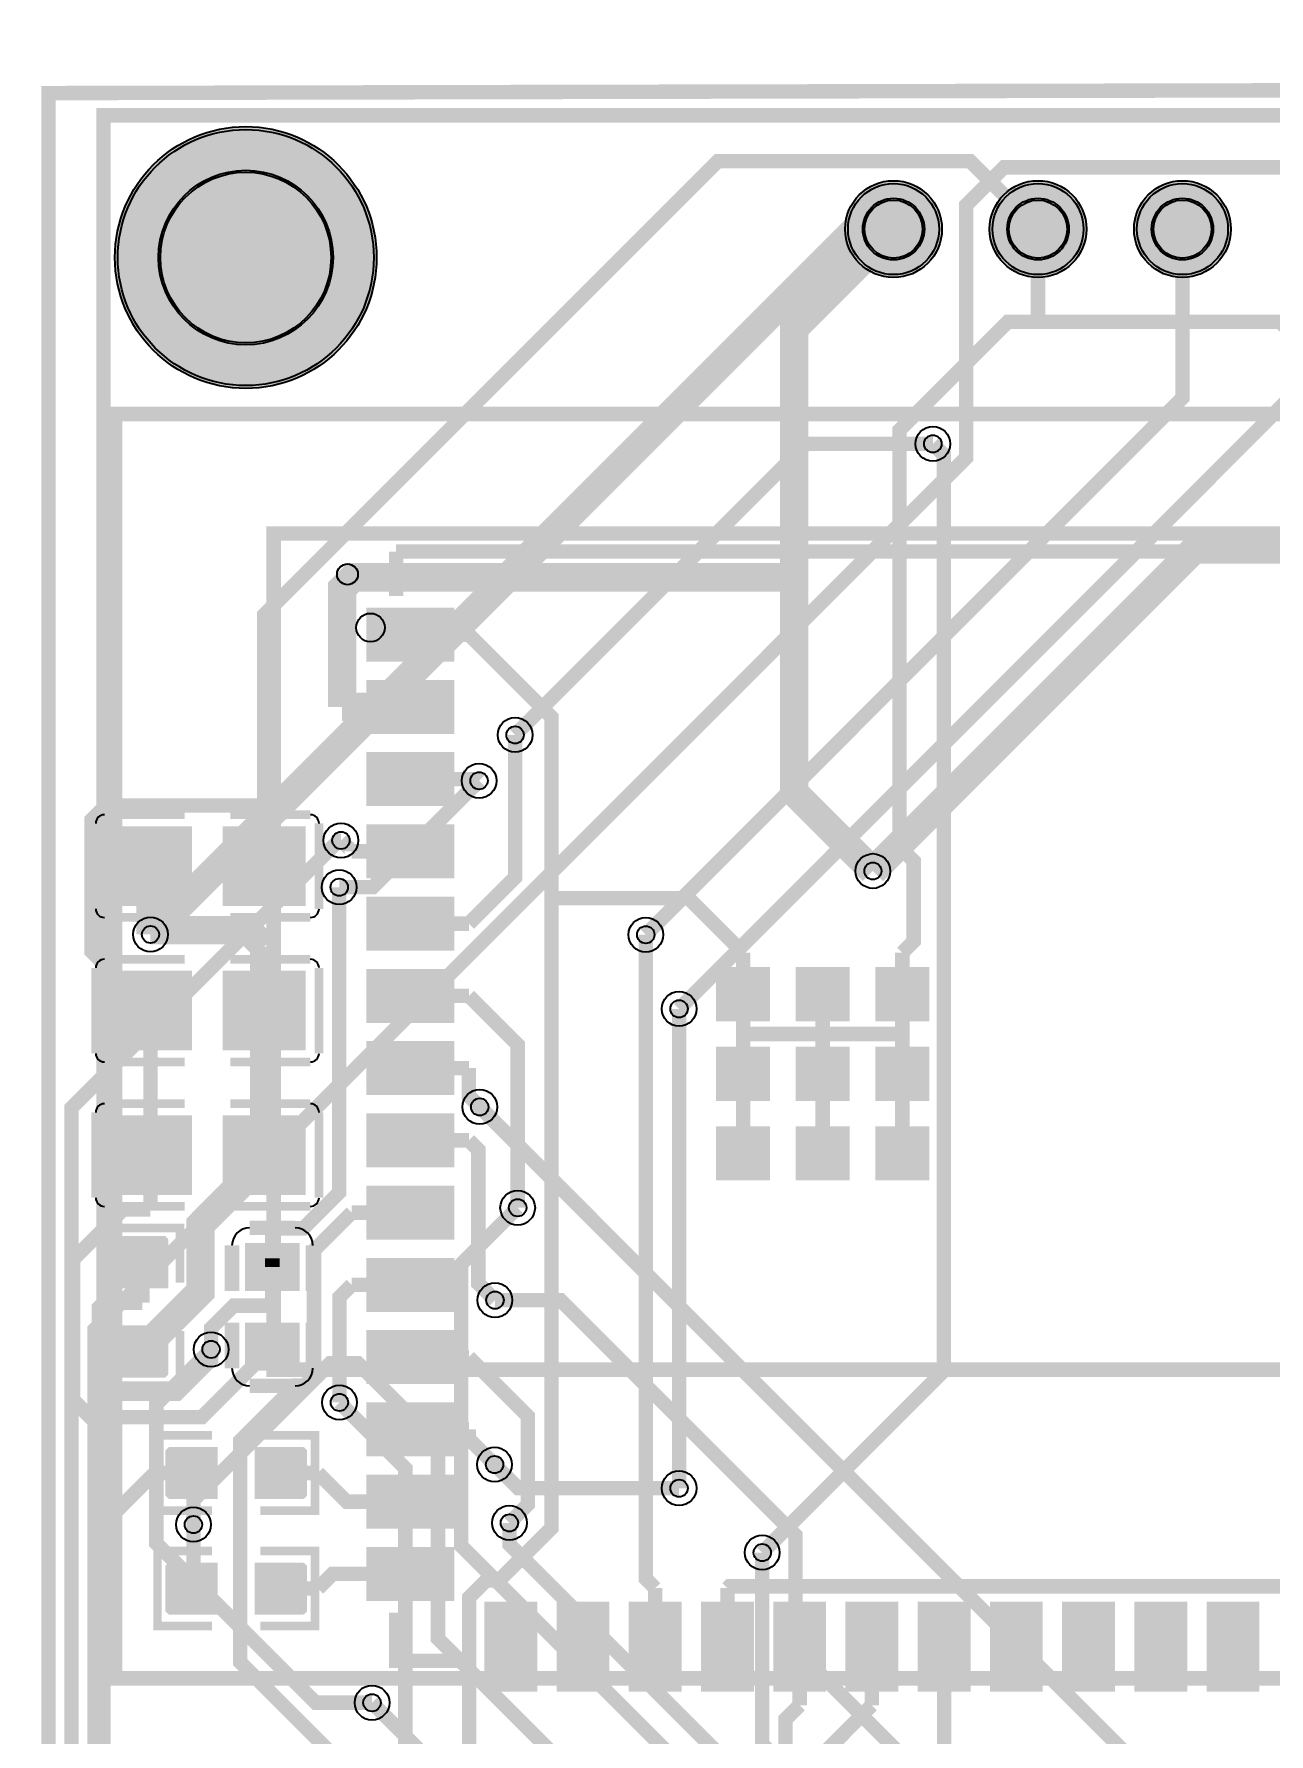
# Model space of a CAD drawing. Header units: millimetres. Extents: x 15.6 to 57.3, y 21.3 to 99.
# Drawn here: x 16.76 to 38.48, y 69.07 to 98.96 of the extents above; entities that cross this region are included whole.
import ezdxf

# ---------------------------------------------------------------- set-up
doc = ezdxf.new("R2010")
doc.units = ezdxf.units.MM
for name, color, linetype, true_color in [('BoardOutLine', 7, 'Continuous', 0xff00ff), ('BottomLayer', 7, 'Continuous', 0x0000ff), ('BottomSolderMaskLayer', 7, 'Continuous', 0xaa00ff), ('Document', 7, 'Continuous', 0xffffff), ('Hole', 7, 'Continuous', 0x222222), ('Multi-Layer', 7, 'Continuous', 0xc0c0c0), ('TopLayer', 7, 'Continuous', 0xff0000), ('TopPasteMaskLayer', 7, 'Continuous', 0x808080), ('TopSilkLayer', 7, 'Continuous', 0xffcc00), ('TopSolderMaskLayer', 7, 'Continuous', 0x800080)]:
    doc.layers.add(name, color=color, linetype=linetype, true_color=true_color)

msp = doc.modelspace()

# ---------------------------------------------------------------- hatches: boundary and pattern name
at = {"layer": 'BottomSolderMaskLayer'}
for points in [[(18.186, 95.026, 1), (22.788, 95.026, 1)], [(31.027, 95.526, 1), (32.728, 95.526, 1)], [(33.567, 95.526, 1), (35.268, 95.526, 1)], [(36.107, 95.526, 1), (37.808, 95.526, 1)]]:
    msp.add_hatch(color=256, dxfattribs=at).paths.add_polyline_path(points)
at = {"layer": 'Multi-Layer'}
for points in [[(18.237, 95.026, 1), (22.737, 95.026, 1)], [(31.077, 95.526, 1), (32.677, 95.526, 1)], [(33.617, 95.526, 1), (35.217, 95.526, 1)], [(36.157, 95.526, 1), (37.757, 95.526, 1)]]:
    msp.add_hatch(color=256, dxfattribs=at).paths.add_polyline_path(points)
at = {"layer": 'TopLayer'}
for points in [[(22.631, 88.847), (24.131, 88.847), (24.131, 87.947), (22.631, 87.947)], [(22.631, 87.577), (24.131, 87.577), (24.131, 86.677), (22.631, 86.677)], [(22.631, 86.307), (24.131, 86.307), (24.131, 85.407), (22.631, 85.407)], [(19.517, 85.003), (19.517, 83.653), (18.107, 83.653), (18.107, 85.003)], [(20.107, 85.003), (20.107, 83.653), (21.517, 83.653), (21.517, 85.003)], [(22.631, 85.037), (24.131, 85.037), (24.131, 84.137), (22.631, 84.137)], [(22.631, 83.767), (24.131, 83.767), (24.131, 82.867), (22.631, 82.867)], [(22.631, 82.497), (24.131, 82.497), (24.131, 81.597), (22.631, 81.597)], [(28.781, 81.627), (28.781, 82.527), (29.681, 82.527), (29.681, 81.627)], [(30.181, 81.627), (30.181, 82.527), (31.081, 82.527), (31.081, 81.627)], [(31.581, 81.627), (31.581, 82.527), (32.481, 82.527), (32.481, 81.627)], [(19.517, 82.463), (19.517, 81.113), (18.107, 81.113), (18.107, 82.463)], [(20.107, 82.463), (20.107, 81.113), (21.517, 81.113), (21.517, 82.463)], [(22.631, 81.227), (24.131, 81.227), (24.131, 80.327), (22.631, 80.327)], [(28.781, 80.227), (28.781, 81.127), (29.681, 81.127), (29.681, 80.227)], [(30.181, 80.227), (30.181, 81.127), (31.081, 81.127), (31.081, 80.227)], [(31.581, 80.227), (31.581, 81.127), (32.481, 81.127), (32.481, 80.227)], [(19.517, 79.923), (19.517, 78.573), (18.107, 78.573), (18.107, 79.923)], [(20.107, 79.923), (20.107, 78.573), (21.517, 78.573), (21.517, 79.923)], [(22.631, 79.957), (24.131, 79.957), (24.131, 79.057), (22.631, 79.057)], [(28.781, 78.827), (28.781, 79.727), (29.681, 79.727), (29.681, 78.827)], [(30.181, 78.827), (30.181, 79.727), (31.081, 79.727), (31.081, 78.827)], [(31.581, 78.827), (31.581, 79.727), (32.481, 79.727), (32.481, 78.827)], [(22.631, 78.687), (24.131, 78.687), (24.131, 77.787), (22.631, 77.787)], [(19.101, 76.931), (18.237, 76.931), (18.237, 77.738), (19.101, 77.738)], [(20.505, 76.881), (20.505, 77.681), (21.405, 77.681), (21.405, 76.881)], [(22.631, 77.417), (24.131, 77.417), (24.131, 76.517), (22.631, 76.517)], [(19.101, 76.231), (18.237, 76.231), (18.237, 75.425), (19.101, 75.425)], [(20.505, 75.481), (20.505, 76.281), (21.405, 76.281), (21.405, 75.481)], [(22.631, 76.147), (24.131, 76.147), (24.131, 75.247), (22.631, 75.247)], [(22.631, 74.877), (24.131, 74.877), (24.131, 73.977), (22.631, 73.977)], [(19.97, 73.228), (19.97, 74.092), (19.164, 74.092), (19.164, 73.228)], [(20.67, 73.228), (20.67, 74.092), (21.477, 74.092), (21.477, 73.228)], [(22.631, 73.607), (24.131, 73.607), (24.131, 72.707), (22.631, 72.707)], [(22.631, 72.337), (24.131, 72.337), (24.131, 71.437), (22.631, 71.437)], [(19.97, 71.196), (19.97, 72.06), (19.164, 72.06), (19.164, 71.196)], [(20.67, 71.196), (20.67, 72.06), (21.477, 72.06), (21.477, 71.196)], [(24.696, 69.857), (24.696, 71.357), (25.596, 71.357), (25.596, 69.857)], [(25.966, 69.857), (25.966, 71.357), (26.866, 71.357), (26.866, 69.857)], [(27.236, 69.857), (27.236, 71.357), (28.136, 71.357), (28.136, 69.857)], [(28.506, 69.857), (28.506, 71.357), (29.406, 71.357), (29.406, 69.857)], [(29.776, 69.857), (29.776, 71.357), (30.676, 71.357), (30.676, 69.857)], [(31.046, 69.857), (31.046, 71.357), (31.946, 71.357), (31.946, 69.857)], [(32.316, 69.857), (32.316, 71.357), (33.216, 71.357), (33.216, 69.857)], [(33.586, 69.857), (33.586, 71.357), (34.486, 71.357), (34.486, 69.857)], [(34.856, 69.857), (34.856, 71.357), (35.756, 71.357), (35.756, 69.857)], [(36.126, 69.857), (36.126, 71.357), (37.026, 71.357), (37.026, 69.857)], [(37.396, 69.857), (37.396, 71.357), (38.296, 71.357), (38.296, 69.857)]]:
    msp.add_hatch(color=256, dxfattribs=at).paths.add_polyline_path(points)
at = {"layer": 'TopPasteMaskLayer'}
for points in [[(22.631, 88.847), (24.131, 88.847), (24.131, 87.947), (22.631, 87.947)], [(22.631, 87.577), (24.131, 87.577), (24.131, 86.677), (22.631, 86.677)], [(22.631, 86.307), (24.131, 86.307), (24.131, 85.407), (22.631, 85.407)], [(18.107, 83.688), (18.107, 84.968), (18.157, 85.018), (19.307, 85.018), (19.357, 84.968), (19.362, 84.558), (18.912, 84.558), (18.912, 84.108), (19.352, 84.108), (19.357, 83.688), (19.307, 83.638), (18.157, 83.638)], [(21.517, 84.968), (21.517, 83.688), (21.467, 83.638), (20.317, 83.638), (20.267, 83.688), (20.262, 84.098), (20.712, 84.098), (20.712, 84.548), (20.272, 84.548), (20.267, 84.968), (20.317, 85.018), (21.467, 85.018)], [(22.631, 85.037), (24.131, 85.037), (24.131, 84.137), (22.631, 84.137)], [(22.631, 83.767), (24.131, 83.767), (24.131, 82.867), (22.631, 82.867)], [(18.107, 81.148), (18.107, 82.428), (18.157, 82.478), (19.307, 82.478), (19.357, 82.428), (19.362, 82.018), (18.912, 82.018), (18.912, 81.568), (19.352, 81.568), (19.357, 81.148), (19.307, 81.098), (18.157, 81.098)], [(21.517, 82.428), (21.517, 81.148), (21.467, 81.098), (20.317, 81.098), (20.267, 81.148), (20.262, 81.558), (20.712, 81.558), (20.712, 82.008), (20.272, 82.008), (20.267, 82.428), (20.317, 82.478), (21.467, 82.478)], [(22.631, 82.497), (24.131, 82.497), (24.131, 81.597), (22.631, 81.597)], [(28.781, 81.627), (28.781, 82.527), (29.681, 82.527), (29.681, 81.627)], [(30.181, 81.627), (30.181, 82.527), (31.081, 82.527), (31.081, 81.627)], [(31.581, 81.627), (31.581, 82.527), (32.481, 82.527), (32.481, 81.627)], [(22.631, 81.227), (24.131, 81.227), (24.131, 80.327), (22.631, 80.327)], [(28.781, 80.227), (28.781, 81.127), (29.681, 81.127), (29.681, 80.227)], [(30.181, 80.227), (30.181, 81.127), (31.081, 81.127), (31.081, 80.227)], [(31.581, 80.227), (31.581, 81.127), (32.481, 81.127), (32.481, 80.227)], [(18.107, 78.608), (18.107, 79.888), (18.157, 79.938), (19.307, 79.938), (19.357, 79.888), (19.362, 79.478), (18.912, 79.478), (18.912, 79.028), (19.352, 79.028), (19.357, 78.608), (19.307, 78.558), (18.157, 78.558)], [(21.517, 79.888), (21.517, 78.608), (21.467, 78.558), (20.317, 78.558), (20.267, 78.608), (20.262, 79.018), (20.712, 79.018), (20.712, 79.468), (20.272, 79.468), (20.267, 79.888), (20.317, 79.938), (21.467, 79.938)], [(22.631, 79.957), (24.131, 79.957), (24.131, 79.057), (22.631, 79.057)], [(28.781, 78.827), (28.781, 79.727), (29.681, 79.727), (29.681, 78.827)], [(30.181, 78.827), (30.181, 79.727), (31.081, 79.727), (31.081, 78.827)], [(31.581, 78.827), (31.581, 79.727), (32.481, 79.727), (32.481, 78.827)], [(22.631, 78.687), (24.131, 78.687), (24.131, 77.787), (22.631, 77.787)], [(18.219, 77.776), (18.219, 76.976), (18.269, 76.926), (18.497, 76.926), (18.497, 77.296), (18.827, 77.296), (18.827, 76.926), (19.069, 76.926), (19.119, 76.976), (19.119, 77.776), (19.069, 77.826), (18.269, 77.826)], [(20.505, 76.881), (20.505, 77.681), (21.405, 77.681), (21.405, 76.881)], [(22.631, 77.417), (24.131, 77.417), (24.131, 76.517), (22.631, 76.517)], [(19.119, 75.386), (19.119, 76.186), (19.069, 76.236), (18.841, 76.236), (18.841, 75.866), (18.511, 75.866), (18.511, 76.236), (18.269, 76.236), (18.219, 76.186), (18.219, 75.386), (18.269, 75.336), (19.069, 75.336)], [(20.505, 75.481), (20.505, 76.281), (21.405, 76.281), (21.405, 75.481)], [(22.631, 76.147), (24.131, 76.147), (24.131, 75.247), (22.631, 75.247)], [(22.631, 74.877), (24.131, 74.877), (24.131, 73.977), (22.631, 73.977)], [(19.125, 73.21), (19.925, 73.21), (19.975, 73.26), (19.975, 73.488), (19.605, 73.488), (19.605, 73.818), (19.975, 73.818), (19.975, 74.06), (19.925, 74.11), (19.125, 74.11), (19.075, 74.06), (19.075, 73.26)], [(21.515, 74.11), (20.715, 74.11), (20.665, 74.06), (20.665, 73.832), (21.035, 73.832), (21.035, 73.502), (20.665, 73.502), (20.665, 73.26), (20.715, 73.21), (21.515, 73.21), (21.565, 73.26), (21.565, 74.06)], [(22.631, 73.607), (24.131, 73.607), (24.131, 72.707), (22.631, 72.707)], [(22.631, 72.337), (24.131, 72.337), (24.131, 71.437), (22.631, 71.437)], [(19.125, 71.178), (19.925, 71.178), (19.975, 71.228), (19.975, 71.456), (19.605, 71.456), (19.605, 71.786), (19.975, 71.786), (19.975, 72.028), (19.925, 72.078), (19.125, 72.078), (19.075, 72.028), (19.075, 71.228)], [(21.515, 72.078), (20.715, 72.078), (20.665, 72.028), (20.665, 71.8), (21.035, 71.8), (21.035, 71.47), (20.665, 71.47), (20.665, 71.228), (20.715, 71.178), (21.515, 71.178), (21.565, 71.228), (21.565, 72.028)], [(24.696, 69.857), (24.696, 71.357), (25.596, 71.357), (25.596, 69.857)], [(25.966, 69.857), (25.966, 71.357), (26.866, 71.357), (26.866, 69.857)], [(27.236, 69.857), (27.236, 71.357), (28.136, 71.357), (28.136, 69.857)], [(28.506, 69.857), (28.506, 71.357), (29.406, 71.357), (29.406, 69.857)], [(29.776, 69.857), (29.776, 71.357), (30.676, 71.357), (30.676, 69.857)], [(31.046, 69.857), (31.046, 71.357), (31.946, 71.357), (31.946, 69.857)], [(32.316, 69.857), (32.316, 71.357), (33.216, 71.357), (33.216, 69.857)], [(33.586, 69.857), (33.586, 71.357), (34.486, 71.357), (34.486, 69.857)], [(34.856, 69.857), (34.856, 71.357), (35.756, 71.357), (35.756, 69.857)], [(36.126, 69.857), (36.126, 71.357), (37.026, 71.357), (37.026, 69.857)], [(37.396, 69.857), (37.396, 71.357), (38.296, 71.357), (38.296, 69.857)]]:
    msp.add_hatch(color=256, dxfattribs=at).paths.add_polyline_path(points)
at = {"layer": 'TopSolderMaskLayer'}
for points in [[(18.186, 95.026, 1), (22.788, 95.026, 1)], [(31.027, 95.526, 1), (32.728, 95.526, 1)], [(33.567, 95.526, 1), (35.268, 95.526, 1)], [(36.107, 95.526, 1), (37.808, 95.526, 1)], [(22.606, 88.872), (24.156, 88.872), (24.156, 87.922), (22.606, 87.922)], [(22.606, 87.602), (24.156, 87.602), (24.156, 86.652), (22.606, 86.652)], [(22.606, 86.332), (24.156, 86.332), (24.156, 85.382), (22.606, 85.382)], [(19.542, 85.029), (19.542, 83.628), (18.082, 83.628), (18.082, 85.029)], [(20.082, 85.029), (20.082, 83.628), (21.542, 83.628), (21.542, 85.029)], [(22.606, 85.062), (24.156, 85.062), (24.156, 84.112), (22.606, 84.112)], [(22.606, 83.792), (24.156, 83.792), (24.156, 82.842), (22.606, 82.842)], [(19.542, 82.489), (19.542, 81.088), (18.082, 81.088), (18.082, 82.489)], [(20.082, 82.489), (20.082, 81.088), (21.542, 81.088), (21.542, 82.489)], [(22.606, 82.522), (24.156, 82.522), (24.156, 81.572), (22.606, 81.572)], [(28.756, 81.602), (28.756, 82.552), (29.706, 82.552), (29.706, 81.602)], [(30.156, 81.602), (30.156, 82.552), (31.106, 82.552), (31.106, 81.602)], [(31.556, 81.602), (31.556, 82.552), (32.506, 82.552), (32.506, 81.602)], [(22.606, 81.252), (24.156, 81.252), (24.156, 80.302), (22.606, 80.302)], [(28.756, 80.202), (28.756, 81.152), (29.706, 81.152), (29.706, 80.202)], [(30.156, 80.202), (30.156, 81.152), (31.106, 81.152), (31.106, 80.202)], [(31.556, 80.202), (31.556, 81.152), (32.506, 81.152), (32.506, 80.202)], [(19.542, 79.949), (19.542, 78.548), (18.082, 78.548), (18.082, 79.949)], [(20.082, 79.949), (20.082, 78.548), (21.542, 78.548), (21.542, 79.949)], [(22.606, 79.982), (24.156, 79.982), (24.156, 79.032), (22.606, 79.032)], [(28.756, 78.802), (28.756, 79.752), (29.706, 79.752), (29.706, 78.802)], [(30.156, 78.802), (30.156, 79.752), (31.106, 79.752), (31.106, 78.802)], [(31.556, 78.802), (31.556, 79.752), (32.506, 79.752), (32.506, 78.802)], [(22.606, 78.712), (24.156, 78.712), (24.156, 77.762), (22.606, 77.762)], [(19.128, 76.907), (18.21, 76.907), (18.21, 77.761), (19.128, 77.761)], [(20.476, 76.859), (20.476, 77.704), (21.434, 77.704), (21.434, 76.859)], [(22.606, 77.442), (24.156, 77.442), (24.156, 76.492), (22.606, 76.492)], [(19.128, 76.255), (18.21, 76.255), (18.21, 75.401), (19.128, 75.401)], [(20.476, 75.459), (20.476, 76.304), (21.434, 76.304), (21.434, 75.459)], [(22.606, 76.172), (24.156, 76.172), (24.156, 75.222), (22.606, 75.222)], [(22.606, 74.902), (24.156, 74.902), (24.156, 73.952), (22.606, 73.952)], [(19.995, 73.203), (19.995, 74.118), (19.138, 74.118), (19.138, 73.203)], [(20.645, 73.203), (20.645, 74.118), (21.502, 74.118), (21.502, 73.203)], [(22.606, 73.632), (24.156, 73.632), (24.156, 72.682), (22.606, 72.682)], [(22.606, 72.362), (24.156, 72.362), (24.156, 71.412), (22.606, 71.412)], [(19.995, 71.171), (19.995, 72.086), (19.138, 72.086), (19.138, 71.171)], [(20.645, 71.171), (20.645, 72.086), (21.502, 72.086), (21.502, 71.171)], [(24.681, 69.815), (24.681, 71.399), (25.611, 71.399), (25.611, 69.815)], [(25.951, 69.815), (25.951, 71.399), (26.881, 71.399), (26.881, 69.815)], [(27.221, 69.815), (27.221, 71.399), (28.151, 71.399), (28.151, 69.815)], [(28.491, 69.815), (28.491, 71.399), (29.421, 71.399), (29.421, 69.815)], [(29.761, 69.815), (29.761, 71.399), (30.691, 71.399), (30.691, 69.815)], [(31.031, 69.815), (31.031, 71.399), (31.961, 71.399), (31.961, 69.815)], [(32.301, 69.815), (32.301, 71.399), (33.231, 71.399), (33.231, 69.815)], [(33.571, 69.815), (33.571, 71.399), (34.501, 71.399), (34.501, 69.815)], [(34.841, 69.815), (34.841, 71.399), (35.771, 71.399), (35.771, 69.815)], [(36.111, 69.815), (36.111, 71.399), (37.041, 71.399), (37.041, 69.815)], [(37.381, 69.815), (37.381, 71.399), (38.311, 71.399), (38.311, 69.815)]]:
    msp.add_hatch(color=256, dxfattribs=at).paths.add_polyline_path(points)

# ---------------------------------------------------------------- linework, layer by layer
at = {"layer": 'BoardOutLine', "const_width": 0.254}
msp.add_lwpolyline([(17.272, 97.917), (54.61, 98.001), (54.61, 52.705), (54.61, 51.181), (54.61, 21.463), (16.891, 21.59), (17.018, 50.927), (17.018, 50.927), (17.018, 50.927), (17.018, 97.917), (17.272, 97.917)], close=True, dxfattribs=at)
at = {"layer": 'BottomLayer'}
for points, const_width in [([(22.158, 29.356), (19.547, 31.968), (19.547, 48.986), (17.831, 50.702), (17.831, 76.185), (33.154, 91.508), (33.154, 95.947), (33.817, 96.611), (41.519, 96.611), (49.642, 88.488), (49.642, 88.381)], 0.254), ([(31.877, 95.526), (31.212, 95.526), (18.812, 83.126)], 0.5), ([(36.957, 95.526), (36.957, 92.559), (27.521, 83.122)], 0.254), ([(28.106, 81.819), (39.497, 93.21), (39.497, 95.526)], 0.254), ([(32.568, 91.751), (30.339, 91.751), (25.223, 86.635)], 0.254), ([(44.024, 84.884), (44.024, 88.319), (42.447, 89.896), (37.168, 89.896), (31.514, 84.242)], 0.5), ([(22.13, 83.957), (22.719, 83.957), (24.59, 85.829)], 0.254), ([(22.161, 84.78), (22.124, 84.78), (17.423, 80.079), (17.423, 50.049), (18.486, 48.986)], 0.254), ([(42.978, 61.718), (24.601, 80.095)], 0.254), ([(43.774, 57.525), (39.377, 57.525), (38.064, 58.838), (37.815, 58.838), (24.275, 72.378), (24.275, 77.33), (25.268, 78.323)], 0.254), ([(34.685, 66.031), (30.154, 70.562), (30.154, 72.566), (26.022, 76.698), (24.869, 76.698)], 0.254), ([(19.877, 75.833), (18.914, 74.869), (18.914, 72.425), (21.718, 69.622), (22.707, 69.622)], 0.254), ([(20.273, 32.226), (22.831, 34.784), (22.831, 48.897), (32.704, 58.769), (32.704, 61.91), (23.867, 70.747), (23.867, 74.18), (22.458, 75.589), (21.973, 75.589), (19.567, 73.183), (19.567, 72.753)], 0.254), ([(21.124, 36.602), (21.124, 51.4), (23.293, 53.569), (23.293, 73.742), (22.134, 74.9)], 0.254), ([(28.106, 73.392), (25.278, 73.392), (24.862, 73.808)], 0.254), ([(25.123, 72.783), (25.123, 72.403), (36.5, 61.026)], 0.254), ([(29.568, 72.261), (29.568, 68.899), (33.847, 64.62)], 0.254)]:
    msp.add_lwpolyline(points, dxfattribs=dict(at, const_width=const_width))
at = {"layer": 'BottomSolderMaskLayer'}
for centre, radius in [((20.487, 95.026), 2.301), ((20.487, 95.026), 1.534), ((31.877, 95.526), 0.851), ((34.417, 95.526), 0.851), ((36.957, 95.526), 0.851), ((31.877, 95.526), 0.542), ((34.417, 95.526), 0.542), ((36.957, 95.526), 0.542)]:
    msp.add_circle(centre, radius, dxfattribs=at)
at = {"layer": 'Document', "const_width": 0.254}
for points in [[(18.187, 92.276), (53.187, 92.276), (53.187, 70.051), (18.187, 70.051), (18.187, 92.276)], [(20.977, 90.176), (50.397, 90.176), (50.397, 75.476), (20.977, 75.476), (20.977, 90.176)]]:
    msp.add_lwpolyline(points, close=True, dxfattribs=at)
at = {"layer": 'Document'}
msp.add_circle((22.68, 88.521), 0.25, dxfattribs=at)
at = {"layer": 'Hole'}
for centre, radius in [((32.568, 91.751), 0.153), ((25.223, 86.634), 0.153), ((24.59, 85.829), 0.153), ((22.161, 84.78), 0.153), ((31.514, 84.242), 0.15), ((22.13, 83.957), 0.153), ((18.812, 83.126), 0.15), ((27.521, 83.122), 0.153), ((28.106, 81.819), 0.153), ((24.601, 80.095), 0.153), ((25.268, 78.323), 0.153), ((24.869, 76.698), 0.153), ((19.877, 75.833), 0.153), ((22.134, 74.9), 0.153), ((24.862, 73.808), 0.153), ((28.106, 73.392), 0.153), ((25.123, 72.783), 0.153), ((19.567, 72.753), 0.153), ((29.568, 72.261), 0.153), ((22.707, 69.622), 0.153)]:
    msp.add_circle(centre, radius, dxfattribs=at)
at = {"layer": 'Multi-Layer'}
for centre, radius in [((20.487, 95.026), 2.25), ((20.487, 95.026), 1.5), ((31.877, 95.526), 0.8), ((34.417, 95.526), 0.8), ((36.957, 95.526), 0.8), ((31.877, 95.526), 0.51), ((34.417, 95.526), 0.51), ((36.957, 95.526), 0.51), ((32.568, 91.751), 0.305), ((25.223, 86.634), 0.305), ((24.59, 85.829), 0.305), ((22.161, 84.78), 0.305), ((31.514, 84.242), 0.305), ((22.13, 83.957), 0.305), ((18.812, 83.126), 0.305), ((27.521, 83.122), 0.305), ((28.106, 81.819), 0.305), ((24.601, 80.095), 0.305), ((25.268, 78.323), 0.305), ((24.869, 76.698), 0.305), ((19.877, 75.833), 0.305), ((22.134, 74.9), 0.305), ((24.862, 73.808), 0.305), ((28.106, 73.392), 0.305), ((19.567, 72.753), 0.305), ((25.123, 72.783), 0.305), ((29.568, 72.261), 0.305), ((22.707, 69.622), 0.305)]:
    msp.add_circle(centre, radius, dxfattribs=at)
at = {"layer": 'TopLayer'}
for points, const_width in [([(20.812, 85.395), (20.812, 88.746), (28.785, 96.719), (33.225, 96.719), (34.417, 95.526)], 0.254), ([(31.877, 95.526), (30.128, 93.777), (30.128, 89.404)], 0.5), ([(34.417, 93.894), (34.417, 95.526)], 0.254), ([(32.031, 82.806), (32.23, 83.006), (32.23, 84.419), (31.983, 84.667), (31.983, 91.993), (33.884, 93.894), (34.417, 93.894)], 0.254), ([(34.417, 93.894), (38.678, 93.894), (43.746, 88.827), (43.746, 87.125), (43.943, 86.928)], 0.254), ([(32.568, 91.751), (32.762, 91.557), (32.762, 75.455), (29.568, 72.261)], 0.254), ([(22.181, 87.127), (22.181, 89.207), (22.378, 89.404), (30.128, 89.404)], 0.5), ([(30.128, 89.404), (30.128, 85.627), (31.514, 84.242)], 0.5), ([(23.381, 88.397), (24.41, 88.397)], 0.254), ([(24.41, 88.397), (25.863, 86.945), (25.863, 83.763)], 0.254), ([(23.381, 87.127), (22.181, 87.127)], 0.5), ([(24.41, 83.317), (25.223, 84.13), (25.223, 86.635)], 0.254), ([(23.381, 85.857), (24.562, 85.857), (24.59, 85.829)], 0.254), ([(20.812, 85.395), (18.029, 85.395), (17.775, 85.141), (17.775, 82.825), (18.812, 81.788)], 0.254), ([(20.812, 84.805), (20.812, 85.395)], 0.254), ([(20.812, 84.328), (20.812, 84.805)], 0.254), ([(22.352, 84.587), (22.352, 84.589), (22.161, 84.78)], 0.254), ([(18.812, 84.328), (18.812, 83.203)], 0.5), ([(23.381, 84.587), (22.352, 84.587)], 0.254), ([(22.13, 83.957), (22.13, 78.592), (21.498, 77.96), (20.955, 77.96)], 0.254), ([(23.896, 31.125), (23.896, 34.682), (20.408, 38.17), (19.916, 38.17), (18.579, 39.507), (18.579, 42.575), (24.415, 48.412), (24.415, 71.473), (24.716, 71.774), (24.943, 71.774), (25.863, 72.694), (25.863, 83.763)], 0.254), ([(25.863, 83.763), (28.274, 83.763), (29.231, 82.806)], 0.254), ([(18.812, 83.203), (20.523, 83.203), (20.812, 82.914)], 0.5), ([(18.812, 83.126), (18.812, 83.203)], 0.5), ([(23.381, 83.317), (24.41, 83.317)], 0.254), ([(20.812, 81.788), (20.812, 82.914)], 0.5), ([(27.521, 83.122), (27.521, 71.802), (27.686, 71.636)], 0.254), ([(29.231, 82.077), (29.231, 82.806)], 0.254), ([(32.031, 82.077), (32.031, 82.806)], 0.254), ([(29.231, 82.077), (29.231, 81.377)], 0.254), ([(30.631, 82.077), (30.631, 81.377)], 0.254), ([(32.031, 81.377), (32.031, 82.077)], 0.254), ([(18.812, 81.788), (18.812, 79.248)], 0.254), ([(20.812, 81.788), (20.812, 79.248)], 0.5), ([(23.381, 82.047), (24.41, 82.047)], 0.254), ([(24.41, 82.047), (25.268, 81.19), (25.268, 78.323)], 0.254), ([(28.106, 73.392), (28.106, 81.819)], 0.254), ([(29.231, 81.377), (30.631, 81.377)], 0.254), ([(29.231, 81.377), (29.231, 80.677)], 0.254), ([(32.031, 81.377), (30.631, 81.377)], 0.254), ([(30.631, 81.377), (30.631, 80.677)], 0.254), ([(32.031, 81.377), (32.031, 80.677)], 0.254), ([(23.381, 80.777), (24.41, 80.777)], 0.254), ([(24.41, 80.777), (24.41, 80.286), (24.601, 80.095)], 0.254), ([(29.231, 79.277), (29.231, 80.677)], 0.254), ([(30.631, 79.277), (30.631, 80.677)], 0.254), ([(32.031, 79.277), (32.031, 80.677)], 0.254), ([(20.812, 79.248), (20.812, 79.147), (19.69, 78.025), (19.69, 76.849), (18.669, 75.828)], 0.5), ([(23.381, 79.507), (24.41, 79.507)], 0.254), ([(24.41, 79.507), (24.577, 79.341), (24.577, 76.991), (24.869, 76.698)], 0.254), ([(18.812, 79.248), (18.812, 78.294)], 0.254), ([(20.955, 75.881), (19.717, 74.643), (17.752, 74.643), (17.453, 74.942), (17.453, 77.412), (18.335, 78.294), (18.812, 78.294)], 0.254), ([(22.352, 78.237), (21.687, 77.573), (21.687, 75.366), (21.518, 75.197), (21.364, 75.197), (20.389, 74.222), (20.389, 70.333), (23.027, 67.696), (23.027, 50.749), (20.939, 48.662), (20.939, 46.791)], 0.254), ([(23.381, 78.237), (22.352, 78.237)], 0.254), ([(20.955, 77.433), (20.955, 77.96)], 0.254), ([(18.669, 77.335), (18.669, 76.652)], 0.254), ([(20.955, 77.433), (20.955, 77.281)], 0.254), ([(20.955, 77.281), (20.955, 76.602)], 0.254), ([(22.352, 76.967), (22.134, 76.75), (22.134, 74.9)], 0.254), ([(23.381, 76.967), (22.352, 76.967)], 0.254), ([(19.877, 75.833), (19.877, 75.648), (19.28, 75.051), (18.036, 75.051), (17.907, 75.18), (17.907, 76.573), (17.987, 76.652), (18.669, 76.652)], 0.254), ([(20.955, 76.602), (20.276, 76.602), (19.877, 76.203), (19.877, 75.833)], 0.254), ([(23.381, 75.697), (24.41, 75.697)], 0.254), ([(24.41, 75.697), (25.448, 74.659), (25.448, 73.108), (25.123, 72.783)], 0.254), ([(23.381, 74.427), (24.41, 74.427)], 0.254), ([(24.41, 74.427), (24.41, 74.26), (24.862, 73.808)], 0.254), ([(22.373, 28.563), (22.123, 28.563), (20.859, 29.828), (20.859, 32.468), (17.872, 35.455), (17.872, 72.648), (18.884, 73.66)], 0.254), ([(19.567, 73.66), (18.884, 73.66)], 0.254), ([(21.073, 73.66), (21.756, 73.66)], 0.254), ([(23.381, 73.157), (22.259, 73.157), (21.756, 73.66)], 0.254), ([(19.567, 72.339), (19.567, 72.753)], 0.254), ([(19.567, 71.628), (19.567, 72.339)], 0.254), ([(21.073, 71.628), (21.756, 71.628)], 0.254), ([(23.381, 71.887), (22.015, 71.887), (21.756, 71.628)], 0.254), ([(27.686, 70.607), (27.686, 71.636)], 0.254), ([(28.956, 71.636), (28.988, 71.668), (39.682, 71.668), (39.847, 71.504), (39.847, 67.195), (40.348, 66.694), (40.348, 40.264), (43.981, 36.631)], 0.254), ([(28.956, 70.607), (28.956, 71.636)], 0.254), ([(30.226, 70.607), (30.226, 69.578)], 0.254), ([(32.766, 70.607), (32.766, 66.079), (30.971, 64.284), (30.971, 53.024)], 0.254), ([(31.496, 70.607), (31.496, 69.578)], 0.254), ([(22.707, 69.622), (23.551, 68.778), (23.551, 50.446)], 0.254), ([(30.226, 69.578), (29.978, 69.33), (29.978, 52.612), (30.215, 52.375), (30.215, 26.859), (31.036, 26.038), (34.762, 26.038), (37.631, 23.169)], 0.254), ([(31.496, 69.578), (30.386, 68.467), (30.386, 52.781), (30.623, 52.544), (30.623, 30.05), (31.154, 29.519)], 0.254)]:
    msp.add_lwpolyline(points, dxfattribs=dict(at, const_width=const_width))
at = {"layer": 'TopSilkLayer', "const_width": 0.254}
msp.add_lwpolyline([(17.987, 97.526), (53.387, 97.526), (53.387, 64.026), (17.987, 64.026), (17.987, 97.526)], close=True, dxfattribs=at)
at = {"layer": 'TopSilkLayer'}
for points, const_width in [([(23.131, 89.858), (41.148, 89.857)], 0.254), ([(23.131, 89.857), (23.131, 89.078)], 0.254), ([(19.411, 85.232), (18.001, 85.232)], 0.152), ([(20.213, 85.232), (21.623, 85.232)], 0.152), ([(17.848, 85.079), (17.848, 83.577)], 0.152), ([(21.776, 85.079), (21.776, 83.577)], 0.152), ([(18.001, 83.425), (19.411, 83.425)], 0.152), ([(21.623, 83.425), (20.213, 83.425)], 0.152), ([(17.848, 82.539), (17.848, 81.037)], 0.152), ([(19.411, 82.692), (18.001, 82.692)], 0.152), ([(20.213, 82.692), (21.623, 82.692)], 0.152), ([(21.776, 82.539), (21.776, 81.037)], 0.152), ([(18.001, 80.885), (19.411, 80.885)], 0.152), ([(21.623, 80.885), (20.213, 80.885)], 0.152), ([(19.411, 80.152), (18.001, 80.152)], 0.152), ([(20.213, 80.152), (21.623, 80.152)], 0.152), ([(17.848, 79.999), (17.848, 78.497)], 0.152), ([(21.776, 79.999), (21.776, 78.497)], 0.152), ([(18.001, 78.345), (19.411, 78.345)], 0.152), ([(21.623, 78.345), (20.213, 78.345)], 0.152), ([(19.33, 77.007), (19.33, 77.966), (18.008, 77.966), (18.008, 77.007)], 0.152), ([(20.555, 77.971), (21.355, 77.971)], 0.254), ([(20.245, 76.861), (20.245, 77.661)], 0.254), ([(21.665, 76.861), (21.665, 77.661)], 0.254), ([(19.33, 76.155), (19.33, 75.196), (18.008, 75.196), (18.008, 76.155)], 0.152), ([(20.245, 76.301), (20.245, 75.501)], 0.254), ([(21.665, 76.301), (21.665, 75.501)], 0.254), ([(21.355, 75.191), (20.555, 75.191)], 0.254), ([(19.894, 73), (18.935, 73), (18.935, 74.321), (19.894, 74.321)], 0.152), ([(20.746, 73), (21.705, 73), (21.705, 74.321), (20.746, 74.321)], 0.152), ([(19.894, 70.968), (18.935, 70.968), (18.935, 72.289), (19.894, 72.289)], 0.152), ([(20.746, 70.968), (21.705, 70.968), (21.705, 72.289), (20.746, 72.289)], 0.152), ([(23.131, 71.206), (23.131, 70.358), (24.465, 70.358)], 0.254)]:
    msp.add_lwpolyline(points, dxfattribs=dict(at, const_width=const_width))
msp.add_circle((22.276, 89.457), 0.183, dxfattribs=at)
for centre, radius, start, end in [((18.001, 85.079), 0.152, 90, 180), ((21.623, 85.079), 0.152, 0, 90), ((18.001, 83.577), 0.152, 180, 270), ((21.623, 83.577), 0.152, 270, 0), ((18.001, 82.539), 0.152, 90, 180), ((21.623, 82.539), 0.152, 0, 90), ((18.001, 81.037), 0.152, 180, 270), ((21.623, 81.037), 0.152, 270, 0), ((18.001, 79.999), 0.152, 90, 180), ((21.623, 79.999), 0.152, 0, 90), ((18.001, 78.497), 0.152, 180, 270), ((21.623, 78.497), 0.152, 270, 0), ((20.555, 77.661), 0.31, 90, 180), ((21.355, 77.661), 0.31, 0, 90), ((20.555, 75.501), 0.31, 180.0047, 270), ((21.355, 75.501), 0.31, 270, 359.9953)]:
    msp.add_arc(centre, radius, start, end, dxfattribs=at)
at = {"layer": 'TopSolderMaskLayer'}
for centre, radius in [((20.487, 95.026), 2.301), ((20.487, 95.026), 1.534), ((31.877, 95.526), 0.851), ((34.417, 95.526), 0.851), ((36.957, 95.526), 0.851), ((31.877, 95.526), 0.542), ((34.417, 95.526), 0.542), ((36.957, 95.526), 0.542)]:
    msp.add_circle(centre, radius, dxfattribs=at)

doc.saveas('drawing.dxf')
